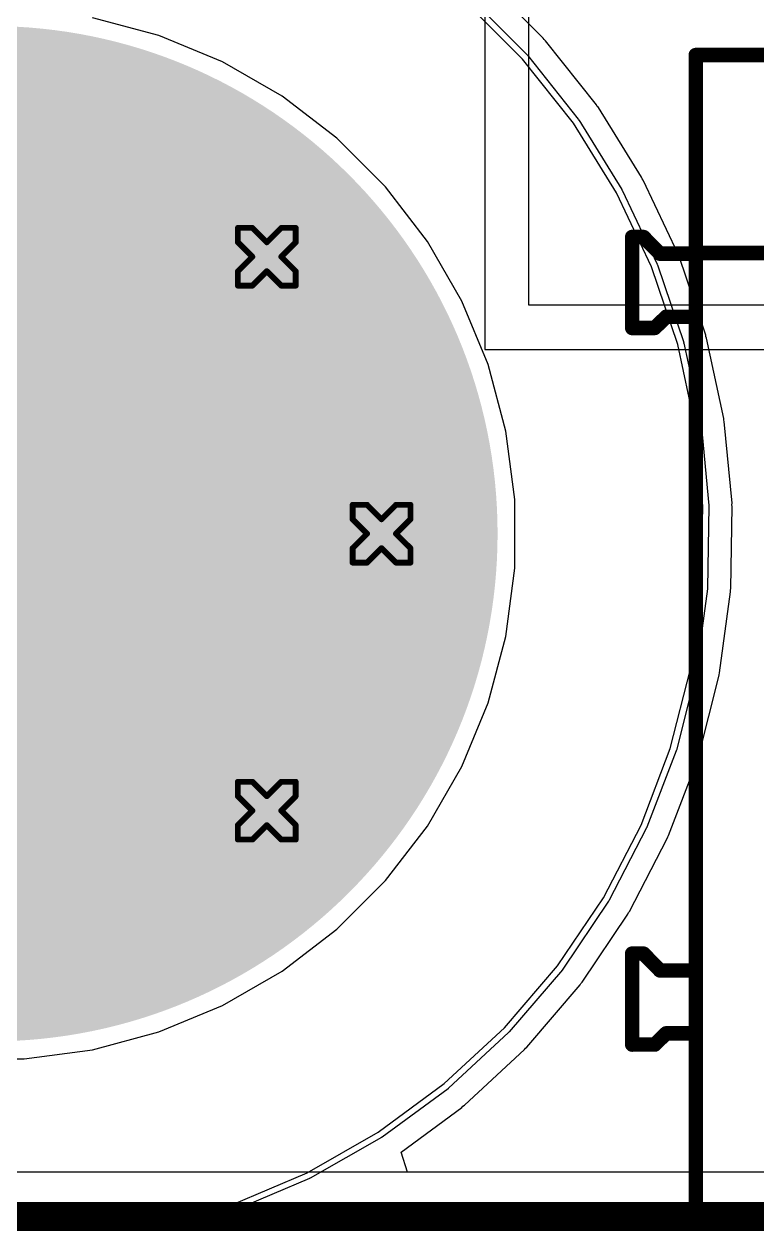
# Model space of a CAD drawing. Header units: inches. Extents: x -11 to 5379, y 0 to 5429.
# Drawn here: x 6.3 to 12.74, y -0.13 to 10.48 of the extents above; entities that cross this region are included whole.
import ezdxf

# ---------------------------------------------------------------- set-up
doc = ezdxf.new("R2010")
doc.units = ezdxf.units.IN
for name, color, linetype in [('Board Outline', 216, 'Continuous'), ('Bottom Layer', 5, 'Continuous'), ('Bottom Solder', 6, 'Continuous'), ('Drill Drawing', 1, 'Continuous'), ('GND', 16, 'Continuous'), ('Multi-Layer', 9, 'Continuous'), ('Pad Holes', 156, 'Continuous'), ('PWR', 76, 'Continuous'), ('Top Layer', 1, 'Continuous'), ('Top Overlay', 2, 'Continuous'), ('Top Solder', 216, 'Continuous'), ('Via Holes', 16, 'Continuous')]:
    doc.layers.add(name, color=color, linetype=linetype)

# ---------------------------------------------------------------- blocks, each defined once
blk = doc.blocks.new('DB128V_5_08_5P_GN_S_117')
at = {"layer": 'Top Overlay'}
for points in [[(-12.7, 5, 0.127, 0.127, 0), (12.7, 5, 0.127, 0.127, 0)], [(-12.7, -5.2, 0.127, 0.127, 0), (-12.7, 5, 0.127, 0.127, 0)], [(-13.259, 2.601, 0.127, 0.127, 0), (-13.259, 3.401, 0.127, 0.127, 0)], [(-13.259, 3.401, 0.127, 0.127, 0), (-13.16, 3.401, 0.127, 0.127, 0)], [(-13.16, 3.401, 0.127, 0.127, 0), (-13.015, 3.254, 0.127, 0.127, 0)], [(-13.015, 3.254, 0.127, 0.127, 0), (-12.7, 3.254, 0.127, 0.127, 0)], [(-12.71, 3.26, 0.127, 0.127, 0), (12.69, 3.251, 0.127, 0.127, 0)], [(-13.061, 2.601, 0.127, 0.127, 0), (-12.96, 2.7, 0.127, 0.127, 0)], [(-12.96, 2.7, 0.127, 0.127, 0), (-12.7, 2.7, 0.127, 0.127, 0)], [(-13.259, 2.601, 0.127, 0.127, 0), (-13.061, 2.601, 0.127, 0.127, 0)], [(-13.259, -3.697, 0.127, 0.127, 0), (-13.259, -2.897, 0.127, 0.127, 0)], [(-13.259, -2.897, 0.127, 0.127, 0), (-13.16, -2.897, 0.127, 0.127, 0)], [(-13.16, -2.897, 0.127, 0.127, 0), (-13.015, -3.045, 0.127, 0.127, 0)], [(-13.015, -3.045, 0.127, 0.127, 0), (-12.7, -3.045, 0.127, 0.127, 0)], [(-13.061, -3.697, 0.127, 0.127, 0), (-12.96, -3.598, 0.127, 0.127, 0)], [(-12.96, -3.598, 0.127, 0.127, 0), (-12.7, -3.598, 0.127, 0.127, 0)], [(-12.76, -3.6, 0.127, 0.127, 0), (-12.7, -3.598, 0.127, 0.127, 0)], [(-13.259, -3.697, 0.127, 0.127, 0), (-13.061, -3.697, 0.127, 0.127, 0)], [(-12.7, -5.2, 0.127, 0.127, 0), (12.7, -5.2, 0.127, 0.127, 0)]]:
    blk.add_lwpolyline(points, format="xyseb", dxfattribs=at)
for points in [[(-12.732, 5, 0.0635, 0.0635, 1), (-12.668, 5, 0.0635, 0.0635, 1)], [(-12.732, 5, 0.0635, 0.0635, 1), (-12.668, 5, 0.0635, 0.0635, 1)], [(-13.291, 3.401, 0.0635, 0.0635, 1), (-13.227, 3.401, 0.0635, 0.0635, 1)], [(-13.291, 3.401, 0.0635, 0.0635, 1), (-13.227, 3.401, 0.0635, 0.0635, 1)], [(-13.191, 3.401, 0.0635, 0.0635, 1), (-13.128, 3.401, 0.0635, 0.0635, 1)], [(-13.191, 3.401, 0.0635, 0.0635, 1), (-13.128, 3.401, 0.0635, 0.0635, 1)], [(-13.047, 3.254, 0.0635, 0.0635, 1), (-12.983, 3.254, 0.0635, 0.0635, 1)], [(-13.047, 3.254, 0.0635, 0.0635, 1), (-12.983, 3.254, 0.0635, 0.0635, 1)], [(-12.742, 3.26, 0.0635, 0.0635, 1), (-12.678, 3.26, 0.0635, 0.0635, 1)], [(-12.732, 3.254, 0.0635, 0.0635, 1), (-12.668, 3.254, 0.0635, 0.0635, 1)], [(-12.992, 2.7, 0.0635, 0.0635, 1), (-12.928, 2.7, 0.0635, 0.0635, 1)], [(-12.992, 2.7, 0.0635, 0.0635, 1), (-12.928, 2.7, 0.0635, 0.0635, 1)], [(-12.732, 2.7, 0.0635, 0.0635, 1), (-12.668, 2.7, 0.0635, 0.0635, 1)], [(-13.291, 2.601, 0.0635, 0.0635, 1), (-13.227, 2.601, 0.0635, 0.0635, 1)], [(-13.291, 2.601, 0.0635, 0.0635, 1), (-13.227, 2.601, 0.0635, 0.0635, 1)], [(-13.092, 2.601, 0.0635, 0.0635, 1), (-13.029, 2.601, 0.0635, 0.0635, 1)], [(-13.092, 2.601, 0.0635, 0.0635, 1), (-13.029, 2.601, 0.0635, 0.0635, 1)], [(-13.291, -2.897, 0.0635, 0.0635, 1), (-13.227, -2.897, 0.0635, 0.0635, 1)], [(-13.291, -2.897, 0.0635, 0.0635, 1), (-13.227, -2.897, 0.0635, 0.0635, 1)], [(-13.191, -2.897, 0.0635, 0.0635, 1), (-13.128, -2.897, 0.0635, 0.0635, 1)], [(-13.191, -2.897, 0.0635, 0.0635, 1), (-13.128, -2.897, 0.0635, 0.0635, 1)], [(-13.047, -3.045, 0.0635, 0.0635, 1), (-12.983, -3.045, 0.0635, 0.0635, 1)], [(-13.047, -3.045, 0.0635, 0.0635, 1), (-12.983, -3.045, 0.0635, 0.0635, 1)], [(-12.732, -3.045, 0.0635, 0.0635, 1), (-12.668, -3.045, 0.0635, 0.0635, 1)], [(-12.992, -3.598, 0.0635, 0.0635, 1), (-12.928, -3.598, 0.0635, 0.0635, 1)], [(-12.992, -3.598, 0.0635, 0.0635, 1), (-12.928, -3.598, 0.0635, 0.0635, 1)], [(-12.792, -3.6, 0.0635, 0.0635, 1), (-12.728, -3.6, 0.0635, 0.0635, 1)], [(-12.732, -3.598, 0.0635, 0.0635, 1), (-12.668, -3.598, 0.0635, 0.0635, 1)], [(-12.732, -3.598, 0.0635, 0.0635, 1), (-12.668, -3.598, 0.0635, 0.0635, 1)], [(-13.291, -3.697, 0.0635, 0.0635, 1), (-13.227, -3.697, 0.0635, 0.0635, 1)], [(-13.291, -3.697, 0.0635, 0.0635, 1), (-13.227, -3.697, 0.0635, 0.0635, 1)], [(-13.092, -3.697, 0.0635, 0.0635, 1), (-13.029, -3.697, 0.0635, 0.0635, 1)], [(-13.092, -3.697, 0.0635, 0.0635, 1), (-13.029, -3.697, 0.0635, 0.0635, 1)], [(-12.732, -5.2, 0.0635, 0.0635, 1), (-12.668, -5.2, 0.0635, 0.0635, 1)], [(-12.732, -5.2, 0.0635, 0.0635, 1), (-12.668, -5.2, 0.0635, 0.0635, 1)]]:
    blk.add_lwpolyline(points, format="xyseb", close=True, dxfattribs=at)

msp = doc.modelspace()

# ---------------------------------------------------------------- hatches: boundary and pattern name
at = {"layer": 'Bottom Layer'}
h = msp.add_hatch(color=5, dxfattribs=at)
edge = h.paths.add_edge_path()
edge.add_arc((6, 6), 4.36, 0, 360)
h = msp.add_hatch(color=5, dxfattribs=at)
edge = h.paths.add_edge_path()
edge.add_arc((8.434, 8.434), 0.3, 0, 360)
h = msp.add_hatch(color=5, dxfattribs=at)
edge = h.paths.add_edge_path()
edge.add_arc((9.442, 6), 0.3, 0, 360)
h = msp.add_hatch(color=5, dxfattribs=at)
edge = h.paths.add_edge_path()
edge.add_arc((8.434, 3.566), 0.3, 0, 360)
at = {"layer": 'Bottom Solder'}
h = msp.add_hatch(color=6, dxfattribs=at)
edge = h.paths.add_edge_path()
edge.add_arc((6, 6), 4.462, 0, 360)
at = {"layer": 'GND'}
h = msp.add_hatch(color=16, dxfattribs=at)
edge = h.paths.add_edge_path()
edge.add_arc((6, 6), 4.36, 0, 360)
h = msp.add_hatch(color=16, dxfattribs=at)
edge = h.paths.add_edge_path()
edge.add_arc((8.434, 8.434), 0.3, 0, 360)
h = msp.add_hatch(color=16, dxfattribs=at)
edge = h.paths.add_edge_path()
edge.add_arc((9.442, 6), 0.3, 0, 360)
h = msp.add_hatch(color=16, dxfattribs=at)
edge = h.paths.add_edge_path()
edge.add_arc((8.434, 3.566), 0.3, 0, 360)
at = {"layer": 'Multi-Layer'}
h = msp.add_hatch(color=9, dxfattribs=at)
edge = h.paths.add_edge_path()
edge.add_arc((6, 6), 4.36, 0, 360)
at = {"layer": 'Pad Holes'}
h = msp.add_hatch(color=7, dxfattribs=at)
edge = h.paths.add_edge_path()
edge.add_arc((6, 6), 2.5, 0, 360)
at = {"layer": 'PWR'}
h = msp.add_hatch(color=76, dxfattribs=at)
edge = h.paths.add_edge_path()
edge.add_arc((6, 6), 4.36, 0, 360)
h = msp.add_hatch(color=76, dxfattribs=at)
edge = h.paths.add_edge_path()
edge.add_arc((8.434, 8.434), 0.3, 0, 360)
h = msp.add_hatch(color=76, dxfattribs=at)
edge = h.paths.add_edge_path()
edge.add_arc((9.442, 6), 0.3, 0, 360)
h = msp.add_hatch(color=76, dxfattribs=at)
edge = h.paths.add_edge_path()
edge.add_arc((8.434, 3.566), 0.3, 0, 360)
at = {"layer": 'Top Layer'}
h = msp.add_hatch(color=1, dxfattribs=at)
edge = h.paths.add_edge_path()
edge.add_arc((6, 6), 4.36, 0, 360)
h = msp.add_hatch(color=1, dxfattribs=at)
edge = h.paths.add_edge_path()
edge.add_arc((8.434, 8.434), 0.3, 0, 360)
h = msp.add_hatch(color=1, dxfattribs=at)
edge = h.paths.add_edge_path()
edge.add_arc((9.442, 6), 0.3, 0, 360)
h = msp.add_hatch(color=1, dxfattribs=at)
edge = h.paths.add_edge_path()
edge.add_arc((8.434, 3.566), 0.3, 0, 360)
at = {"layer": 'Top Solder'}
h = msp.add_hatch(color=216, dxfattribs=at)
edge = h.paths.add_edge_path()
edge.add_arc((6, 6), 4.462, 0, 360)
at = {"layer": 'Via Holes'}
h = msp.add_hatch(color=7, dxfattribs=at)
edge = h.paths.add_edge_path()
edge.add_arc((8.434, 8.434), 0.15, 0, 360)
h = msp.add_hatch(color=7, dxfattribs=at)
edge = h.paths.add_edge_path()
edge.add_arc((9.442, 6), 0.15, 0, 360)
h = msp.add_hatch(color=7, dxfattribs=at)
edge = h.paths.add_edge_path()
edge.add_arc((8.434, 3.566), 0.15, 0, 360)

# ---------------------------------------------------------------- linework, layer by layer
at = {"layer": 'Board Outline'}
msp.add_lwpolyline([(0, 0, 0.254, 0.254, 0), (344, 0, 0.254, 0.254, 0)], format="xyseb", dxfattribs=at)
at = {"layer": 'Bottom Layer'}
for p, q in [((10.864, 10.355), (10.355, 10.864)), ((10.681, 10.172), (10.172, 10.681)), ((10.872, 10.343), (10.864, 10.355)), ((10.883, 10.333), (10.872, 10.343)), ((11.331, 9.769), (10.883, 10.333)), ((11.128, 9.608), (10.681, 10.172)), ((11.338, 9.756), (11.331, 9.769)), ((11.348, 9.745), (11.338, 9.756)), ((11.728, 9.133), (11.348, 9.745)), ((11.508, 8.996), (11.128, 9.608)), ((11.733, 9.119), (11.728, 9.133)), ((11.742, 9.107), (11.733, 9.119)), ((12.049, 8.456), (11.742, 9.107)), ((11.815, 8.345), (11.508, 8.996)), ((12.053, 8.441), (12.049, 8.456)), ((12.06, 8.428), (12.053, 8.441)), ((12.291, 7.746), (12.06, 8.428)), ((12.045, 7.664), (11.815, 8.345)), ((12.293, 7.732), (12.291, 7.746)), ((12.196, 6.96), (12.045, 7.664)), ((12.299, 7.718), (12.293, 7.732)), ((12.449, 7.014), (12.299, 7.718)), ((12.45, 6.999), (12.449, 7.014)), ((12.265, 6.243), (12.196, 6.96)), ((12.454, 6.985), (12.45, 6.999)), ((12.523, 6.268), (12.454, 6.985)), ((12.522, 6.253), (12.523, 6.268)), ((12.252, 5.523), (12.265, 6.243)), ((12.511, 5.519), (12.524, 6.238)), ((12.524, 6.238), (12.522, 6.253)), ((12.156, 4.81), (12.252, 5.523)), ((12.508, 5.504), (12.511, 5.519)), ((12.413, 4.776), (12.509, 5.489)), ((12.509, 5.489), (12.508, 5.504)), ((11.979, 4.112), (12.156, 4.81)), ((12.408, 4.761), (12.413, 4.776)), ((12.23, 4.049), (12.407, 4.746)), ((12.407, 4.746), (12.408, 4.761)), ((11.723, 3.439), (11.979, 4.112)), ((12.221, 4.02), (12.224, 4.035)), ((12.224, 4.035), (12.23, 4.049)), ((11.965, 3.347), (12.221, 4.02)), ((11.392, 2.8), (11.723, 3.439)), ((11.622, 2.681), (11.953, 3.32)), ((11.953, 3.32), (11.957, 3.335)), ((11.957, 3.335), (11.965, 3.347)), ((10.99, 2.203), (11.392, 2.8)), ((11.205, 2.059), (11.607, 2.656)), ((11.607, 2.656), (11.613, 2.67)), ((11.613, 2.67), (11.622, 2.681)), ((10.522, 1.657), (10.99, 2.203)), ((10.719, 1.488), (11.187, 2.035)), ((11.187, 2.035), (11.194, 2.048)), ((11.194, 2.048), (11.205, 2.059)), ((9.994, 1.167), (10.522, 1.657)), ((10.707, 1.479), (10.719, 1.488)), ((10.17, 0.977), (10.698, 1.467)), ((10.698, 1.467), (10.707, 1.479)), ((9.414, 0.741), (9.994, 1.167)), ((9.614, 0.566), (10.147, 0.958)), ((10.147, 0.958), (10.158, 0.969)), ((10.158, 0.969), (10.17, 0.977)), ((8.789, 0.384), (9.414, 0.741)), ((9.671, 0.388), (9.614, 0.566)), ((8.127, 0.102), (8.789, 0.384)), ((185.233, 0.388), (9.671, 0.388)), ((7.782, -0.001), (8.127, 0.102)), ((0.001, -0.001), (7.782, -0.001))]:
    msp.add_line(p, q, dxfattribs=at)
at = {"layer": 'Bottom Solder'}
for p, q in [((10.211, 10.72), (10.72, 10.211)), ((10.72, 10.211), (10.721, 10.208)), ((10.721, 10.208), (10.724, 10.206)), ((10.724, 10.206), (11.171, 9.642)), ((11.171, 9.642), (11.172, 9.639)), ((11.172, 9.639), (11.175, 9.637)), ((11.175, 9.637), (11.555, 9.026)), ((11.555, 9.026), (11.555, 9.022)), ((11.555, 9.022), (11.558, 9.02)), ((11.558, 9.02), (11.865, 8.369)), ((11.865, 8.369), (11.865, 8.366)), ((11.865, 8.366), (11.867, 8.363)), ((11.867, 8.363), (12.098, 7.681)), ((12.098, 7.681), (12.097, 7.678)), ((12.097, 7.678), (12.099, 7.675)), ((12.099, 7.675), (12.25, 6.971)), ((12.25, 6.971), (12.249, 6.968)), ((12.249, 6.968), (12.251, 6.965)), ((12.251, 6.965), (12.32, 6.248)), ((12.32, 6.242), (12.307, 5.522)), ((12.32, 6.248), (12.319, 6.245)), ((12.319, 6.245), (12.32, 6.242)), ((12.307, 5.516), (12.211, 4.803)), ((12.307, 5.522), (12.306, 5.519)), ((12.306, 5.519), (12.307, 5.516)), ((12.21, 4.797), (12.033, 4.099)), ((12.211, 4.803), (12.209, 4.8)), ((12.209, 4.8), (12.21, 4.797)), ((12.031, 4.093), (11.775, 3.42)), ((12.033, 4.099), (12.031, 4.096)), ((12.031, 4.096), (12.031, 4.093)), ((11.772, 3.414), (11.441, 2.775)), ((11.773, 3.417), (11.772, 3.414)), ((11.775, 3.42), (11.773, 3.417)), ((11.438, 2.77), (11.036, 2.173)), ((11.439, 2.773), (11.438, 2.77)), ((11.441, 2.775), (11.439, 2.773)), ((11.032, 2.168), (10.564, 1.621)), ((11.033, 2.171), (11.032, 2.168)), ((11.036, 2.173), (11.033, 2.171)), ((10.559, 1.616), (10.032, 1.126)), ((10.561, 1.619), (10.559, 1.616)), ((10.564, 1.621), (10.561, 1.619)), ((10.027, 1.122), (9.447, 0.696)), ((10.029, 1.125), (10.027, 1.122)), ((10.032, 1.126), (10.029, 1.125)), ((9.441, 0.693), (8.816, 0.336)), ((9.443, 0.696), (9.441, 0.693)), ((9.447, 0.696), (9.443, 0.696)), ((8.81, 0.334), (8.148, 0.051)), ((8.813, 0.336), (8.81, 0.334)), ((8.816, 0.336), (8.813, 0.336)), ((8.142, 0.049), (7.797, -0.054)), ((8.145, 0.051), (8.142, 0.049)), ((8.148, 0.051), (8.145, 0.051)), ((7.782, -0.056), (0.001, -0.056)), ((7.789, -0.053), (7.782, -0.056)), ((7.797, -0.054), (7.789, -0.053))]:
    msp.add_line(p, q, dxfattribs=at)
at = {"layer": 'Drill Drawing'}
for points in [[(8.18, 8.561, 0.0508, 0.0508, 0), (8.18, 8.688, 0.0508, 0.0508, 0)], [(8.18, 8.688, 0.0508, 0.0508, 0), (8.307, 8.688, 0.0508, 0.0508, 0)], [(8.307, 8.688, 0.0508, 0.0508, 0), (8.434, 8.561, 0.0508, 0.0508, 0)], [(8.434, 8.561, 0.0508, 0.0508, 0), (8.561, 8.688, 0.0508, 0.0508, 0)], [(8.561, 8.688, 0.0508, 0.0508, 0), (8.688, 8.688, 0.0508, 0.0508, 0)], [(8.688, 8.561, 0.0508, 0.0508, 0), (8.688, 8.688, 0.0508, 0.0508, 0)], [(8.18, 8.561, 0.0508, 0.0508, 0), (8.307, 8.434, 0.0508, 0.0508, 0)], [(8.561, 8.434, 0.0508, 0.0508, 0), (8.688, 8.561, 0.0508, 0.0508, 0)], [(8.18, 8.307, 0.0508, 0.0508, 0), (8.307, 8.434, 0.0508, 0.0508, 0)], [(8.561, 8.434, 0.0508, 0.0508, 0), (8.688, 8.307, 0.0508, 0.0508, 0)], [(8.18, 8.18, 0.0508, 0.0508, 0), (8.18, 8.307, 0.0508, 0.0508, 0)], [(8.307, 8.18, 0.0508, 0.0508, 0), (8.434, 8.307, 0.0508, 0.0508, 0)], [(8.434, 8.307, 0.0508, 0.0508, 0), (8.561, 8.18, 0.0508, 0.0508, 0)], [(8.688, 8.18, 0.0508, 0.0508, 0), (8.688, 8.307, 0.0508, 0.0508, 0)], [(8.18, 8.18, 0.0508, 0.0508, 0), (8.307, 8.18, 0.0508, 0.0508, 0)], [(8.561, 8.18, 0.0508, 0.0508, 0), (8.688, 8.18, 0.0508, 0.0508, 0)], [(9.188, 6.127, 0.0508, 0.0508, 0), (9.188, 6.254, 0.0508, 0.0508, 0)], [(9.188, 6.254, 0.0508, 0.0508, 0), (9.315, 6.254, 0.0508, 0.0508, 0)], [(9.315, 6.254, 0.0508, 0.0508, 0), (9.442, 6.127, 0.0508, 0.0508, 0)], [(9.442, 6.127, 0.0508, 0.0508, 0), (9.569, 6.254, 0.0508, 0.0508, 0)], [(9.569, 6.254, 0.0508, 0.0508, 0), (9.696, 6.254, 0.0508, 0.0508, 0)], [(9.696, 6.127, 0.0508, 0.0508, 0), (9.696, 6.254, 0.0508, 0.0508, 0)], [(9.188, 6.127, 0.0508, 0.0508, 0), (9.315, 6, 0.0508, 0.0508, 0)], [(9.569, 6, 0.0508, 0.0508, 0), (9.696, 6.127, 0.0508, 0.0508, 0)], [(9.188, 5.873, 0.0508, 0.0508, 0), (9.315, 6, 0.0508, 0.0508, 0)], [(9.569, 6, 0.0508, 0.0508, 0), (9.696, 5.873, 0.0508, 0.0508, 0)], [(9.188, 5.746, 0.0508, 0.0508, 0), (9.188, 5.873, 0.0508, 0.0508, 0)], [(9.315, 5.746, 0.0508, 0.0508, 0), (9.442, 5.873, 0.0508, 0.0508, 0)], [(9.442, 5.873, 0.0508, 0.0508, 0), (9.569, 5.746, 0.0508, 0.0508, 0)], [(9.696, 5.746, 0.0508, 0.0508, 0), (9.696, 5.873, 0.0508, 0.0508, 0)], [(9.188, 5.746, 0.0508, 0.0508, 0), (9.315, 5.746, 0.0508, 0.0508, 0)], [(9.569, 5.746, 0.0508, 0.0508, 0), (9.696, 5.746, 0.0508, 0.0508, 0)], [(8.18, 3.693, 0.0508, 0.0508, 0), (8.18, 3.82, 0.0508, 0.0508, 0)], [(8.18, 3.82, 0.0508, 0.0508, 0), (8.307, 3.82, 0.0508, 0.0508, 0)], [(8.307, 3.82, 0.0508, 0.0508, 0), (8.434, 3.693, 0.0508, 0.0508, 0)], [(8.434, 3.693, 0.0508, 0.0508, 0), (8.561, 3.82, 0.0508, 0.0508, 0)], [(8.561, 3.82, 0.0508, 0.0508, 0), (8.688, 3.82, 0.0508, 0.0508, 0)], [(8.688, 3.693, 0.0508, 0.0508, 0), (8.688, 3.82, 0.0508, 0.0508, 0)], [(8.18, 3.693, 0.0508, 0.0508, 0), (8.307, 3.566, 0.0508, 0.0508, 0)], [(8.561, 3.566, 0.0508, 0.0508, 0), (8.688, 3.693, 0.0508, 0.0508, 0)], [(8.18, 3.439, 0.0508, 0.0508, 0), (8.307, 3.566, 0.0508, 0.0508, 0)], [(8.561, 3.566, 0.0508, 0.0508, 0), (8.688, 3.439, 0.0508, 0.0508, 0)], [(8.18, 3.312, 0.0508, 0.0508, 0), (8.18, 3.439, 0.0508, 0.0508, 0)], [(8.307, 3.312, 0.0508, 0.0508, 0), (8.434, 3.439, 0.0508, 0.0508, 0)], [(8.434, 3.439, 0.0508, 0.0508, 0), (8.561, 3.312, 0.0508, 0.0508, 0)], [(8.688, 3.312, 0.0508, 0.0508, 0), (8.688, 3.439, 0.0508, 0.0508, 0)], [(8.18, 3.312, 0.0508, 0.0508, 0), (8.307, 3.312, 0.0508, 0.0508, 0)], [(8.561, 3.312, 0.0508, 0.0508, 0), (8.688, 3.312, 0.0508, 0.0508, 0)]]:
    msp.add_lwpolyline(points, format="xyseb", dxfattribs=at)
for points in [[(8.167, 8.688, 0.0254, 0.0254, 1), (8.193, 8.688, 0.0254, 0.0254, 1)], [(8.167, 8.688, 0.0254, 0.0254, 1), (8.193, 8.688, 0.0254, 0.0254, 1)], [(8.294, 8.688, 0.0254, 0.0254, 1), (8.32, 8.688, 0.0254, 0.0254, 1)], [(8.294, 8.688, 0.0254, 0.0254, 1), (8.32, 8.688, 0.0254, 0.0254, 1)], [(8.548, 8.688, 0.0254, 0.0254, 1), (8.574, 8.688, 0.0254, 0.0254, 1)], [(8.548, 8.688, 0.0254, 0.0254, 1), (8.574, 8.688, 0.0254, 0.0254, 1)], [(8.675, 8.688, 0.0254, 0.0254, 1), (8.701, 8.688, 0.0254, 0.0254, 1)], [(8.675, 8.688, 0.0254, 0.0254, 1), (8.701, 8.688, 0.0254, 0.0254, 1)], [(8.167, 8.561, 0.0254, 0.0254, 1), (8.193, 8.561, 0.0254, 0.0254, 1)], [(8.167, 8.561, 0.0254, 0.0254, 1), (8.193, 8.561, 0.0254, 0.0254, 1)], [(8.421, 8.561, 0.0254, 0.0254, 1), (8.447, 8.561, 0.0254, 0.0254, 1)], [(8.421, 8.561, 0.0254, 0.0254, 1), (8.447, 8.561, 0.0254, 0.0254, 1)], [(8.675, 8.561, 0.0254, 0.0254, 1), (8.701, 8.561, 0.0254, 0.0254, 1)], [(8.675, 8.561, 0.0254, 0.0254, 1), (8.701, 8.561, 0.0254, 0.0254, 1)], [(8.294, 8.434, 0.0254, 0.0254, 1), (8.32, 8.434, 0.0254, 0.0254, 1)], [(8.294, 8.434, 0.0254, 0.0254, 1), (8.32, 8.434, 0.0254, 0.0254, 1)], [(8.548, 8.434, 0.0254, 0.0254, 1), (8.574, 8.434, 0.0254, 0.0254, 1)], [(8.548, 8.434, 0.0254, 0.0254, 1), (8.574, 8.434, 0.0254, 0.0254, 1)], [(8.167, 8.307, 0.0254, 0.0254, 1), (8.193, 8.307, 0.0254, 0.0254, 1)], [(8.167, 8.307, 0.0254, 0.0254, 1), (8.193, 8.307, 0.0254, 0.0254, 1)], [(8.421, 8.307, 0.0254, 0.0254, 1), (8.447, 8.307, 0.0254, 0.0254, 1)], [(8.421, 8.307, 0.0254, 0.0254, 1), (8.447, 8.307, 0.0254, 0.0254, 1)], [(8.675, 8.307, 0.0254, 0.0254, 1), (8.701, 8.307, 0.0254, 0.0254, 1)], [(8.675, 8.307, 0.0254, 0.0254, 1), (8.701, 8.307, 0.0254, 0.0254, 1)], [(8.167, 8.18, 0.0254, 0.0254, 1), (8.193, 8.18, 0.0254, 0.0254, 1)], [(8.167, 8.18, 0.0254, 0.0254, 1), (8.193, 8.18, 0.0254, 0.0254, 1)], [(8.294, 8.18, 0.0254, 0.0254, 1), (8.32, 8.18, 0.0254, 0.0254, 1)], [(8.294, 8.18, 0.0254, 0.0254, 1), (8.32, 8.18, 0.0254, 0.0254, 1)], [(8.548, 8.18, 0.0254, 0.0254, 1), (8.574, 8.18, 0.0254, 0.0254, 1)], [(8.548, 8.18, 0.0254, 0.0254, 1), (8.574, 8.18, 0.0254, 0.0254, 1)], [(8.675, 8.18, 0.0254, 0.0254, 1), (8.701, 8.18, 0.0254, 0.0254, 1)], [(8.675, 8.18, 0.0254, 0.0254, 1), (8.701, 8.18, 0.0254, 0.0254, 1)], [(9.175, 6.254, 0.0254, 0.0254, 1), (9.201, 6.254, 0.0254, 0.0254, 1)], [(9.175, 6.254, 0.0254, 0.0254, 1), (9.201, 6.254, 0.0254, 0.0254, 1)], [(9.302, 6.254, 0.0254, 0.0254, 1), (9.328, 6.254, 0.0254, 0.0254, 1)], [(9.302, 6.254, 0.0254, 0.0254, 1), (9.328, 6.254, 0.0254, 0.0254, 1)], [(9.556, 6.254, 0.0254, 0.0254, 1), (9.582, 6.254, 0.0254, 0.0254, 1)], [(9.556, 6.254, 0.0254, 0.0254, 1), (9.582, 6.254, 0.0254, 0.0254, 1)], [(9.683, 6.254, 0.0254, 0.0254, 1), (9.709, 6.254, 0.0254, 0.0254, 1)], [(9.683, 6.254, 0.0254, 0.0254, 1), (9.709, 6.254, 0.0254, 0.0254, 1)], [(9.175, 6.127, 0.0254, 0.0254, 1), (9.201, 6.127, 0.0254, 0.0254, 1)], [(9.175, 6.127, 0.0254, 0.0254, 1), (9.201, 6.127, 0.0254, 0.0254, 1)], [(9.429, 6.127, 0.0254, 0.0254, 1), (9.455, 6.127, 0.0254, 0.0254, 1)], [(9.429, 6.127, 0.0254, 0.0254, 1), (9.455, 6.127, 0.0254, 0.0254, 1)], [(9.683, 6.127, 0.0254, 0.0254, 1), (9.709, 6.127, 0.0254, 0.0254, 1)], [(9.683, 6.127, 0.0254, 0.0254, 1), (9.709, 6.127, 0.0254, 0.0254, 1)], [(9.302, 6, 0.0254, 0.0254, 1), (9.328, 6, 0.0254, 0.0254, 1)], [(9.302, 6, 0.0254, 0.0254, 1), (9.328, 6, 0.0254, 0.0254, 1)], [(9.556, 6, 0.0254, 0.0254, 1), (9.582, 6, 0.0254, 0.0254, 1)], [(9.556, 6, 0.0254, 0.0254, 1), (9.582, 6, 0.0254, 0.0254, 1)], [(9.175, 5.873, 0.0254, 0.0254, 1), (9.201, 5.873, 0.0254, 0.0254, 1)], [(9.175, 5.873, 0.0254, 0.0254, 1), (9.201, 5.873, 0.0254, 0.0254, 1)], [(9.429, 5.873, 0.0254, 0.0254, 1), (9.455, 5.873, 0.0254, 0.0254, 1)], [(9.429, 5.873, 0.0254, 0.0254, 1), (9.455, 5.873, 0.0254, 0.0254, 1)], [(9.683, 5.873, 0.0254, 0.0254, 1), (9.709, 5.873, 0.0254, 0.0254, 1)], [(9.683, 5.873, 0.0254, 0.0254, 1), (9.709, 5.873, 0.0254, 0.0254, 1)], [(9.175, 5.746, 0.0254, 0.0254, 1), (9.201, 5.746, 0.0254, 0.0254, 1)], [(9.175, 5.746, 0.0254, 0.0254, 1), (9.201, 5.746, 0.0254, 0.0254, 1)], [(9.302, 5.746, 0.0254, 0.0254, 1), (9.328, 5.746, 0.0254, 0.0254, 1)], [(9.302, 5.746, 0.0254, 0.0254, 1), (9.328, 5.746, 0.0254, 0.0254, 1)], [(9.556, 5.746, 0.0254, 0.0254, 1), (9.582, 5.746, 0.0254, 0.0254, 1)], [(9.556, 5.746, 0.0254, 0.0254, 1), (9.582, 5.746, 0.0254, 0.0254, 1)], [(9.683, 5.746, 0.0254, 0.0254, 1), (9.709, 5.746, 0.0254, 0.0254, 1)], [(9.683, 5.746, 0.0254, 0.0254, 1), (9.709, 5.746, 0.0254, 0.0254, 1)], [(8.167, 3.82, 0.0254, 0.0254, 1), (8.193, 3.82, 0.0254, 0.0254, 1)], [(8.167, 3.82, 0.0254, 0.0254, 1), (8.193, 3.82, 0.0254, 0.0254, 1)], [(8.294, 3.82, 0.0254, 0.0254, 1), (8.32, 3.82, 0.0254, 0.0254, 1)], [(8.294, 3.82, 0.0254, 0.0254, 1), (8.32, 3.82, 0.0254, 0.0254, 1)], [(8.548, 3.82, 0.0254, 0.0254, 1), (8.574, 3.82, 0.0254, 0.0254, 1)], [(8.548, 3.82, 0.0254, 0.0254, 1), (8.574, 3.82, 0.0254, 0.0254, 1)], [(8.675, 3.82, 0.0254, 0.0254, 1), (8.701, 3.82, 0.0254, 0.0254, 1)], [(8.675, 3.82, 0.0254, 0.0254, 1), (8.701, 3.82, 0.0254, 0.0254, 1)], [(8.167, 3.693, 0.0254, 0.0254, 1), (8.193, 3.693, 0.0254, 0.0254, 1)], [(8.167, 3.693, 0.0254, 0.0254, 1), (8.193, 3.693, 0.0254, 0.0254, 1)], [(8.421, 3.693, 0.0254, 0.0254, 1), (8.447, 3.693, 0.0254, 0.0254, 1)], [(8.421, 3.693, 0.0254, 0.0254, 1), (8.447, 3.693, 0.0254, 0.0254, 1)], [(8.675, 3.693, 0.0254, 0.0254, 1), (8.701, 3.693, 0.0254, 0.0254, 1)], [(8.675, 3.693, 0.0254, 0.0254, 1), (8.701, 3.693, 0.0254, 0.0254, 1)], [(8.294, 3.566, 0.0254, 0.0254, 1), (8.32, 3.566, 0.0254, 0.0254, 1)], [(8.294, 3.566, 0.0254, 0.0254, 1), (8.32, 3.566, 0.0254, 0.0254, 1)], [(8.548, 3.566, 0.0254, 0.0254, 1), (8.574, 3.566, 0.0254, 0.0254, 1)], [(8.548, 3.566, 0.0254, 0.0254, 1), (8.574, 3.566, 0.0254, 0.0254, 1)], [(8.167, 3.439, 0.0254, 0.0254, 1), (8.193, 3.439, 0.0254, 0.0254, 1)], [(8.167, 3.439, 0.0254, 0.0254, 1), (8.193, 3.439, 0.0254, 0.0254, 1)], [(8.421, 3.439, 0.0254, 0.0254, 1), (8.447, 3.439, 0.0254, 0.0254, 1)], [(8.421, 3.439, 0.0254, 0.0254, 1), (8.447, 3.439, 0.0254, 0.0254, 1)], [(8.675, 3.439, 0.0254, 0.0254, 1), (8.701, 3.439, 0.0254, 0.0254, 1)], [(8.675, 3.439, 0.0254, 0.0254, 1), (8.701, 3.439, 0.0254, 0.0254, 1)], [(8.167, 3.312, 0.0254, 0.0254, 1), (8.193, 3.312, 0.0254, 0.0254, 1)], [(8.167, 3.312, 0.0254, 0.0254, 1), (8.193, 3.312, 0.0254, 0.0254, 1)], [(8.294, 3.312, 0.0254, 0.0254, 1), (8.32, 3.312, 0.0254, 0.0254, 1)], [(8.294, 3.312, 0.0254, 0.0254, 1), (8.32, 3.312, 0.0254, 0.0254, 1)], [(8.548, 3.312, 0.0254, 0.0254, 1), (8.574, 3.312, 0.0254, 0.0254, 1)], [(8.548, 3.312, 0.0254, 0.0254, 1), (8.574, 3.312, 0.0254, 0.0254, 1)], [(8.675, 3.312, 0.0254, 0.0254, 1), (8.701, 3.312, 0.0254, 0.0254, 1)], [(8.675, 3.312, 0.0254, 0.0254, 1), (8.701, 3.312, 0.0254, 0.0254, 1)]]:
    msp.add_lwpolyline(points, format="xyseb", close=True, dxfattribs=at)
at = {"layer": 'GND'}
for p, q in [((10.349, 106.045), (10.349, 7.62)), ((10.737, 8.008), (10.737, 40.887)), ((42.39, 8.008), (10.737, 8.008)), ((10.349, 7.62), (173.939, 7.62)), ((343.612, 0.388), (0.388, 0.388))]:
    msp.add_line(p, q, dxfattribs=at)
at = {"layer": 'PWR'}
for p, q in [((7.486, 10.379), (6.902, 10.535)), ((8.045, 10.147), (7.486, 10.379)), ((8.569, 9.845), (8.045, 10.147)), ((9.049, 9.476), (8.569, 9.845)), ((9.476, 9.049), (9.049, 9.476)), ((9.845, 8.569), (9.476, 9.049)), ((10.147, 8.045), (9.845, 8.569)), ((10.379, 7.486), (10.147, 8.045)), ((10.535, 6.902), (10.379, 7.486)), ((10.614, 6.302), (10.535, 6.902)), ((10.614, 5.698), (10.614, 6.302)), ((10.535, 5.098), (10.614, 5.698)), ((10.379, 4.514), (10.535, 5.098)), ((10.147, 3.955), (10.379, 4.514)), ((9.845, 3.431), (10.147, 3.955)), ((9.476, 2.951), (9.845, 3.431)), ((9.049, 2.524), (9.476, 2.951)), ((8.569, 2.155), (9.049, 2.524)), ((8.045, 1.853), (8.569, 2.155)), ((7.486, 1.621), (8.045, 1.853)), ((6.902, 1.465), (7.486, 1.621)), ((5.698, 1.386), (6.302, 1.386)), ((6.302, 1.386), (6.902, 1.465)), ((243.045, 0.388), (0.388, 0.388))]:
    msp.add_line(p, q, dxfattribs=at)
at = {"layer": 'Top Layer'}
for p, q in [((10.864, 10.355), (10.355, 10.864)), ((10.681, 10.172), (10.172, 10.681)), ((10.872, 10.343), (10.864, 10.355)), ((10.883, 10.333), (10.872, 10.343)), ((11.331, 9.769), (10.883, 10.333)), ((11.128, 9.608), (10.681, 10.172)), ((11.338, 9.756), (11.331, 9.769)), ((11.348, 9.745), (11.338, 9.756)), ((11.728, 9.133), (11.348, 9.745)), ((11.508, 8.996), (11.128, 9.608)), ((11.733, 9.119), (11.728, 9.133)), ((11.742, 9.107), (11.733, 9.119)), ((12.049, 8.456), (11.742, 9.107)), ((11.815, 8.345), (11.508, 8.996)), ((12.053, 8.441), (12.049, 8.456)), ((12.06, 8.428), (12.053, 8.441)), ((12.291, 7.746), (12.06, 8.428)), ((12.045, 7.664), (11.815, 8.345)), ((12.293, 7.732), (12.291, 7.746)), ((12.196, 6.96), (12.045, 7.664)), ((12.299, 7.718), (12.293, 7.732)), ((12.449, 7.014), (12.299, 7.718)), ((12.45, 6.999), (12.449, 7.014)), ((12.265, 6.243), (12.196, 6.96)), ((12.454, 6.985), (12.45, 6.999)), ((12.523, 6.268), (12.454, 6.985)), ((12.522, 6.253), (12.523, 6.268)), ((12.252, 5.523), (12.265, 6.243)), ((12.511, 5.519), (12.524, 6.238)), ((12.524, 6.238), (12.522, 6.253)), ((12.156, 4.81), (12.252, 5.523)), ((12.508, 5.504), (12.511, 5.519)), ((12.413, 4.776), (12.509, 5.489)), ((12.509, 5.489), (12.508, 5.504)), ((11.979, 4.112), (12.156, 4.81)), ((12.408, 4.761), (12.413, 4.776)), ((12.23, 4.049), (12.407, 4.746)), ((12.407, 4.746), (12.408, 4.761)), ((11.723, 3.439), (11.979, 4.112)), ((12.221, 4.02), (12.224, 4.035)), ((12.224, 4.035), (12.23, 4.049)), ((11.965, 3.347), (12.221, 4.02)), ((11.392, 2.8), (11.723, 3.439)), ((11.622, 2.681), (11.953, 3.32)), ((11.953, 3.32), (11.957, 3.335)), ((11.957, 3.335), (11.965, 3.347)), ((10.99, 2.203), (11.392, 2.8)), ((11.205, 2.059), (11.607, 2.656)), ((11.607, 2.656), (11.613, 2.67)), ((11.613, 2.67), (11.622, 2.681)), ((10.522, 1.657), (10.99, 2.203)), ((10.719, 1.488), (11.187, 2.035)), ((11.187, 2.035), (11.194, 2.048)), ((11.194, 2.048), (11.205, 2.059)), ((9.994, 1.167), (10.522, 1.657)), ((10.707, 1.479), (10.719, 1.488)), ((10.17, 0.977), (10.698, 1.467)), ((10.698, 1.467), (10.707, 1.479)), ((9.414, 0.741), (9.994, 1.167)), ((9.614, 0.566), (10.147, 0.958)), ((10.147, 0.958), (10.158, 0.969)), ((10.158, 0.969), (10.17, 0.977)), ((8.789, 0.384), (9.414, 0.741)), ((9.671, 0.388), (9.614, 0.566)), ((8.127, 0.102), (8.789, 0.384)), ((185.233, 0.388), (9.671, 0.388)), ((7.782, -0.001), (8.127, 0.102)), ((0.001, -0.001), (7.782, -0.001))]:
    msp.add_line(p, q, dxfattribs=at)
at = {"layer": 'Top Solder'}
for p, q in [((10.211, 10.72), (10.72, 10.211)), ((10.72, 10.211), (10.721, 10.208)), ((10.721, 10.208), (10.724, 10.206)), ((10.724, 10.206), (11.171, 9.642)), ((11.171, 9.642), (11.172, 9.639)), ((11.172, 9.639), (11.175, 9.637)), ((11.175, 9.637), (11.555, 9.026)), ((11.555, 9.026), (11.555, 9.022)), ((11.555, 9.022), (11.558, 9.02)), ((11.558, 9.02), (11.865, 8.369)), ((11.865, 8.369), (11.865, 8.366)), ((11.865, 8.366), (11.867, 8.363)), ((11.867, 8.363), (12.098, 7.681)), ((12.098, 7.681), (12.097, 7.678)), ((12.097, 7.678), (12.099, 7.675)), ((12.099, 7.675), (12.25, 6.971)), ((12.25, 6.971), (12.249, 6.968)), ((12.249, 6.968), (12.251, 6.965)), ((12.251, 6.965), (12.32, 6.248)), ((12.32, 6.242), (12.307, 5.522)), ((12.32, 6.248), (12.319, 6.245)), ((12.319, 6.245), (12.32, 6.242)), ((12.307, 5.516), (12.211, 4.803)), ((12.307, 5.522), (12.306, 5.519)), ((12.306, 5.519), (12.307, 5.516)), ((12.21, 4.797), (12.033, 4.099)), ((12.211, 4.803), (12.209, 4.8)), ((12.209, 4.8), (12.21, 4.797)), ((12.031, 4.093), (11.775, 3.42)), ((12.033, 4.099), (12.031, 4.096)), ((12.031, 4.096), (12.031, 4.093)), ((11.772, 3.414), (11.441, 2.775)), ((11.773, 3.417), (11.772, 3.414)), ((11.775, 3.42), (11.773, 3.417)), ((11.438, 2.77), (11.036, 2.173)), ((11.439, 2.773), (11.438, 2.77)), ((11.441, 2.775), (11.439, 2.773)), ((11.032, 2.168), (10.564, 1.621)), ((11.033, 2.171), (11.032, 2.168)), ((11.036, 2.173), (11.033, 2.171)), ((10.559, 1.616), (10.032, 1.126)), ((10.561, 1.619), (10.559, 1.616)), ((10.564, 1.621), (10.561, 1.619)), ((10.027, 1.122), (9.447, 0.696)), ((10.029, 1.125), (10.027, 1.122)), ((10.032, 1.126), (10.029, 1.125)), ((9.441, 0.693), (8.816, 0.336)), ((9.443, 0.696), (9.441, 0.693)), ((9.447, 0.696), (9.443, 0.696)), ((8.81, 0.334), (8.148, 0.051)), ((8.813, 0.336), (8.81, 0.334)), ((8.816, 0.336), (8.813, 0.336)), ((8.142, 0.049), (7.797, -0.054)), ((8.145, 0.051), (8.142, 0.049)), ((8.148, 0.051), (8.145, 0.051)), ((7.782, -0.056), (0.001, -0.056)), ((7.789, -0.053), (7.782, -0.056)), ((7.797, -0.054), (7.789, -0.053))]:
    msp.add_line(p, q, dxfattribs=at)

# ---------------------------------------------------------------- block references
msp.add_blockref('DB128V_5_08_5P_GN_S_117', (24.904, 5.207))

doc.saveas('drawing.dxf')
